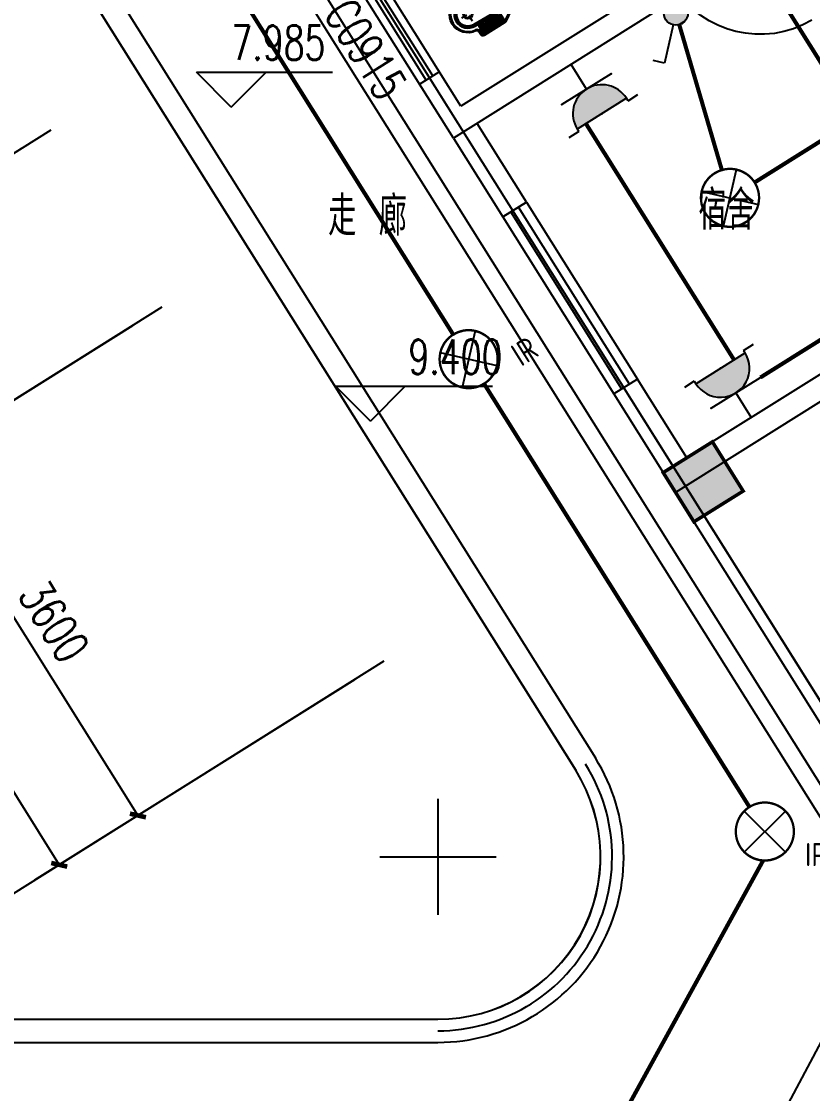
# Model space of a CAD drawing. Extents: x -9422388 to 15610651, y -1992469 to 953794.
# Drawn here: x -2718305 to -2711493, y -197392 to -188157 of the extents above; entities that cross this region are included whole.
import ezdxf
from ezdxf.enums import TextEntityAlignment as Align

# ---------------------------------------------------------------- set-up
doc = ezdxf.new("R2010")
doc.units = 0
doc.header["$LTSCALE"] = 1000
for name, color, linetype in [('C-KZ', 2, 'Continuous'), ('C-Z-HATCH', 253, 'Continuous'), ('CABLETRAY', 4, 'Continuous'), ('EQUIP-插座', 3, 'Continuous'), ('EQUIP-照明', 3, 'Continuous'), ('TEL_TEXT', 7, 'Continuous'), ('WIRE-插座', 5, 'Continuous'), ('WIRE-照明', 1, 'Continuous'), ('洁具', 253, 'Continuous')]:
    doc.layers.add(name, color=color, linetype=linetype)
doc.styles.add('_TCH_DIM', font='SIMPLEX', dxfattribs={"bigfont": 'GBCBIG'})
doc.styles.add('_TCH_DIM_T3', font='SIMPLEX', dxfattribs={"width": 0.705882, "bigfont": 'GBCBIG'})
doc.styles.add('_TCH_WINDOW', font='SIMPLEX', dxfattribs={"height": 3.5, "bigfont": 'GBCBIG'})
doc.styles.add('_TEL_ATTDEF', font='GBENOR', dxfattribs={"width": 0.8, "height": 3, "bigfont": 'GBCBIG'})
doc.styles.add('_TEL_DIM', font='SIMPLEX', dxfattribs={"width": 0.8, "height": 3.5, "bigfont": 'HZTXT'})
doc.styles.get("Standard").update_dxf_attribs({"font": 'gbenor.shx', "bigfont": 'gbcbig.shx'})
doc.dimstyles.new('_TCH_ARCH&&100', dxfattribs={"dimtxt": 297.5, "dimasz": 100, "dimexe": 250, "dimexo": 300, "dimgap": 126.25, "dimtad": 1, "dimdec": 0, "dimzin": 0, "dimdsep": 46, "dimtxsty": '_TCH_DIM_T3', "dimblk": 'ARCHTICK', "dimcen": 0.09, "dimclrt": 7, "dimazin": 2, "dimtfac": 1, "dimtdec": 0, "dimtix": 1, "dimtmove": 2, "dimatfit": 3, "dimfxl": 0, "dimtolj": 1, "dimtzin": 0, "dimarcsym": 0})

# ---------------------------------------------------------------- blocks, each defined once
blk = doc.blocks.new('$plan$00002871')
at = {"layer": '洁具', "color": 0}
for p, q in [((0, -475.1), (0, -423.3)), ((-14.8, -489.9), (-66.6, -489.9)), ((0, -504.7), (0, -556.5)), ((14.8, -489.9), (66.6, -489.9))]:
    blk.add_line(p, q, dxfattribs=at)
for points in [[(158.9, -508.5, -0.88995), (-158.9, -508.5, 0.380538), (-178.8, -490.8), (-210, -490.8, -0.414214), (-230, -470.8), (-230, -258.2, -0.144595), (-226.8, -247.3), (-72.6, -9.1, -0.254383), (-55.8, 0), (55.8, 0, -0.254383), (72.6, -9.1), (226.8, -247.3, -0.144595), (230, -258.2), (230, -470.8, -0.414214), (210, -490.8), (178.8, -490.8, 0.380538)], [(120, -490.8), (129.8, -252.3, 1.134994), (-129.8, -252.3), (-120, -490.8, 0.992594)], [(105, -490.4), (114.8, -251, 1.141146), (-114.8, -251), (-105, -490.4, 0.994896)], [(100, -490.3), (109.8, -250.6, 1.143479), (-109.8, -250.6), (-100, -490.3, 0.995777)], [(-149.5, -263.6, 1), (-149.5, -251.9), (-207, -251.9, 1), (-207, -263.6)], [(-148.2, -287, 1), (-148.2, -275.4), (-207, -275.4, 1), (-207, -287)], [(-149.5, -262.6, 1), (-149.5, -252.9), (-207, -252.9, 1), (-207, -262.6)], [(-148.2, -286, 1), (-148.2, -276.4), (-207, -276.4, 1), (-207, -286)], [(148.2, -287, -1), (148.2, -275.4), (207, -275.4, -1), (207, -287)], [(148.2, -286, -1), (148.2, -276.4), (207, -276.4, -1), (207, -286)], [(149.5, -263.6, -1), (149.5, -251.9), (207, -251.9, -1), (207, -263.6)], [(149.5, -262.6, -1), (149.5, -252.9), (207, -252.9, -1), (207, -262.6)], [(-147.3, -306.7, 1), (-147.3, -295.1), (-207, -295.1, 1), (-207, -306.7)], [(-146.3, -330.1, 1), (-146.3, -318.5), (-207, -318.5, 1), (-207, -330.1)], [(-145.6, -352.3, 1), (-145.6, -340.7), (-207, -340.7, 1), (-207, -352.3)], [(-144.6, -375.7, 1), (-144.6, -364.1), (-207, -364.1, 1), (-207, -375.7)], [(-147.3, -305.7, 1), (-147.3, -296.1), (-207, -296.1, 1), (-207, -305.7)], [(-146.3, -329.1, 1), (-146.3, -319.5), (-207, -319.5, 1), (-207, -329.1)], [(-145.6, -351.3, 1), (-145.6, -341.7), (-207, -341.7, 1), (-207, -351.3)], [(-144.6, -374.7, 1), (-144.6, -365.1), (-207, -365.1, 1), (-207, -374.7)], [(144.6, -375.7, -1), (144.6, -364.1), (207, -364.1, -1), (207, -375.7)], [(145.6, -352.3, -1), (145.6, -340.7), (207, -340.7, -1), (207, -352.3)], [(144.6, -374.7, -1), (144.6, -365.1), (207, -365.1, -1), (207, -374.7)], [(146.3, -330.1, -1), (146.3, -318.5), (207, -318.5, -1), (207, -330.1)], [(145.6, -351.3, -1), (145.6, -341.7), (207, -341.7, -1), (207, -351.3)], [(147.3, -306.7, -1), (147.3, -295.1), (207, -295.1, -1), (207, -306.7)], [(146.3, -329.1, -1), (146.3, -319.5), (207, -319.5, -1), (207, -329.1)], [(147.3, -305.7, -1), (147.3, -296.1), (207, -296.1, -1), (207, -305.7)], [(-143.7, -399.2, 1), (-143.7, -387.5), (-207, -387.5, 1), (-207, -399.2)], [(-142.8, -422.6, 1), (-142.8, -411), (-207, -411, 1), (-207, -422.6)], [(-141.1, -443.5, 1), (-141.1, -431.9), (-207, -431.9, 1), (-207, -443.5)], [(-141.1, -464.5, 1), (-141.1, -452.9), (-207, -452.9, 1), (-207, -464.5)], [(-143.7, -398.2, 1), (-143.7, -388.5), (-207, -388.5, 1), (-207, -398.2)], [(-142.8, -421.6, 1), (-142.8, -412), (-207, -412, 1), (-207, -421.6)], [(-141.1, -442.5, 1), (-141.1, -432.9), (-207, -432.9, 1), (-207, -442.5)], [(-141.1, -463.5, 1), (-141.1, -453.9), (-207, -453.9, 1), (-207, -463.5)], [(141.1, -443.5, -1), (141.1, -431.9), (207, -431.9, -1), (207, -443.5)], [(141.1, -464.5, -1), (141.1, -452.9), (207, -452.9, -1), (207, -464.5)], [(141.1, -442.5, -1), (141.1, -432.9), (207, -432.9, -1), (207, -442.5)], [(141.1, -463.5, -1), (141.1, -453.9), (207, -453.9, -1), (207, -463.5)], [(142.8, -422.6, -1), (142.8, -411), (207, -411, -1), (207, -422.6)], [(143.7, -399.2, -1), (143.7, -387.5), (207, -387.5, -1), (207, -399.2)], [(142.8, -421.6, -1), (142.8, -412), (207, -412, -1), (207, -421.6)], [(143.7, -398.2, -1), (143.7, -388.5), (207, -388.5, -1), (207, -398.2)]]:
    blk.add_lwpolyline(points, format="xyb", close=True, dxfattribs=at)
blk.add_lwpolyline([(-149, -507.3, 0.380538), (-178.8, -480.8), (-210, -480.8, -0.414214), (-220, -470.8), (-220, -258.2, -0.144595), (-218.4, -252.8), (-64.2, -14.6, -0.254383), (-55.8, -10), (55.8, -10, -0.254383), (64.2, -14.6), (218.4, -252.8, -0.144595), (220, -258.2), (220, -470.8, -0.414214), (210, -480.8), (178.8, -480.8, 0.380538), (149, -507.3, 0.380538)], format="xyb", dxfattribs=at)
for radius in [40, 31.7]:
    blk.add_circle((0, -489.9), radius, dxfattribs=at)
blk.add_arc((0, -489.9), 150, 186.66502, 353.33498, dxfattribs=at)
blk = doc.blocks.new('宿舍楼柱网1')
at = {"layer": 'C-Z-HATCH'}
h = blk.add_hatch(color=0, dxfattribs=at)
h.dxf.hatch_style = 1
h.paths.add_polyline_path([(647234.8, 151410.5), (647658.8, 151675.5), (647393.9, 152099.5), (646969.9, 151834.5)])
at = {"layer": 'C-KZ', "color": 0, "const_width": 30}
blk.add_lwpolyline([(647234.8, 151410.5), (647658.8, 151675.5), (647393.9, 152099.5), (646969.9, 151834.5), (647234.8, 151410.5)], dxfattribs=at)
blk = doc.blocks.new('_ArchTick')
at = {"color": 0, "linetype": 'ByBlock', "const_width": 0.4}
blk.add_lwpolyline([(-0.5, -0.5), (0.5, 0.5)], dxfattribs=at)
blk = doc.blocks.new('*D2953')
at = {"color": 0, "lineweight": -2, "transparency": 16777216}
for p, q in [((1628056, -173667.8), (1625302.2, -175393.8)), ((1625514, -175261.1), (1633161.7, -187462.7)), ((1635703.7, -185869.5), (1632949.9, -187595.5))]:
    blk.add_line(p, q, dxfattribs=at)
at = {"layer": 'Defpoints', "color": 0, "transparency": 16777216}
for p in [(1628310.2, -173508.5), (1635957.9, -185710.2), (1633161.7, -187462.7)]:
    blk.add_point(p, dxfattribs=at)
at = {"color": 0, "lineweight": -2, "transparency": 16777216, "xscale": 100, "yscale": 100, "zscale": 100}
for p, rotation in [((1625514, -175261.1), 122.0782976762229), ((1633161.7, -187462.7), 302.0782976762229)]:
    blk.add_blockref('_ArchTick', p, dxfattribs=dict(at, rotation=rotation))
at = {"color": 7, "transparency": 16777216, "insert": (1629570.9, -181215.9), "char_height": 297.5, "attachment_point": 5, "rotation": 302.0783, "style": '_TCH_DIM_T3'}
blk.add_mtext('\\A1;14400', dxfattribs=at)
blk = doc.blocks.new('*D2954')
at = {"color": 0, "lineweight": -2, "transparency": 16777216}
for p, q in [((1633791.6, -182818.9), (1631715.7, -184120.1)), ((1631927.5, -183987.3), (1633839.5, -187037.9)), ((1635703.7, -185869.5), (1633627.7, -187170.7))]:
    blk.add_line(p, q, dxfattribs=at)
at = {"layer": 'Defpoints', "color": 0, "transparency": 16777216}
for p in [(1634045.8, -182659.6), (1635957.9, -185710.2), (1633839.5, -187037.9)]:
    blk.add_point(p, dxfattribs=at)
at = {"color": 0, "lineweight": -2, "transparency": 16777216, "xscale": 100, "yscale": 100, "zscale": 100}
for p, rotation in [((1631927.5, -183987.3), 122.078297676224), ((1633839.5, -187037.9), 302.078297676224)]:
    blk.add_blockref('_ArchTick', p, dxfattribs=dict(at, rotation=rotation))
at = {"color": 7, "transparency": 16777216, "insert": (1633116.5, -185366.5), "char_height": 297.5, "attachment_point": 5, "rotation": 302.0783, "style": '_TCH_DIM_T3'}
blk.add_mtext('\\A1;3600', dxfattribs=at)
blk = doc.blocks.new('*D2955')
at = {"color": 0, "lineweight": -2, "transparency": 16777216}
for p, q in [((1632835.7, -181293.7), (1630759.8, -182594.9)), ((1630971.6, -182462.1), (1631927.5, -183987.3)), ((1633791.6, -182818.9), (1631715.7, -184120.1))]:
    blk.add_line(p, q, dxfattribs=at)
at = {"layer": 'Defpoints', "color": 0, "transparency": 16777216}
for p in [(1633089.9, -181134.4), (1634045.8, -182659.6), (1631927.5, -183987.3)]:
    blk.add_point(p, dxfattribs=at)
at = {"color": 0, "lineweight": -2, "transparency": 16777216, "xscale": 100, "yscale": 100, "zscale": 100}
for p, rotation in [((1630971.6, -182462.1), 122.0782976762223), ((1631927.5, -183987.3), 302.0782976762223)]:
    blk.add_blockref('_ArchTick', p, dxfattribs=dict(at, rotation=rotation))
at = {"color": 7, "transparency": 16777216, "insert": (1631682.6, -183078.6), "char_height": 297.5, "attachment_point": 5, "rotation": 302.0783, "style": '_TCH_DIM_T3'}
blk.add_mtext('\\A1;1800', dxfattribs=at)
blk = doc.blocks.new('*D2956')
at = {"color": 0, "lineweight": -2, "transparency": 16777216}
for p, q in [((1631879.8, -179768.6), (1629803.8, -181069.7)), ((1630015.6, -180936.9), (1630971.6, -182462.1)), ((1632835.7, -181293.7), (1630759.8, -182594.9))]:
    blk.add_line(p, q, dxfattribs=at)
at = {"layer": 'Defpoints', "color": 0, "transparency": 16777216}
for p in [(1632134, -179609.2), (1633089.9, -181134.4), (1630971.6, -182462.1)]:
    blk.add_point(p, dxfattribs=at)
at = {"color": 0, "lineweight": -2, "transparency": 16777216, "xscale": 100, "yscale": 100, "zscale": 100}
for p, rotation in [((1630015.6, -180936.9), 122.0782976762197), ((1630971.6, -182462.1), 302.0782976762197)]:
    blk.add_blockref('_ArchTick', p, dxfattribs=dict(at, rotation=rotation))
at = {"color": 7, "transparency": 16777216, "insert": (1630726.6, -181553.5), "char_height": 297.5, "attachment_point": 5, "rotation": 302.0783, "style": '_TCH_DIM_T3'}
blk.add_mtext('\\A1;1800', dxfattribs=at)
blk = doc.blocks.new('$equip$00002530')
for p, q in [((-0.354, 0.354), (0.354, -0.354)), ((0.354, 0.354), (-0.354, -0.354))]:
    blk.add_line(p, q)
at = {"const_width": 0.04}
blk.add_lwpolyline([(0, 0.5, -1), (0, -0.5, -1), (0, 0.5, -2.479085)], format="xyb", dxfattribs=at)
blk.add_circle((0, 0), 0.5)
for p in [(0, 0.5), (-0.5, 0), (0.5, 0), (0, -0.5)]:
    blk.add_point(p)
at = {"color": 7, "style": '_TEL_DIM', "flags": 1}
blk.add_attdef('A', text='', height=0.00002, dxfattribs=at).set_placement((0, 0), align=Align.MIDDLE_CENTER)
at = {"color": 7, "style": '_TEL_DIM'}
blk.add_attdef('$TEXT$', text='', height=0.4, dxfattribs=at).set_placement((0.887, -0.396), align=Align.MIDDLE_CENTER)
blk = doc.blocks.new('$equip$00002539')
for p, q in [((-0.354, 0.354), (0.354, -0.354)), ((0.354, 0.354), (-0.354, -0.354))]:
    blk.add_line(p, q)
at = {"const_width": 0.04}
blk.add_lwpolyline([(-0.5, 0, 1), (0.5, 0, 1), (-0.5, 0, 0.911406)], format="xyb", dxfattribs=at)
blk.add_circle((0, 0), 0.5)
for p in [(0, 0.5), (-0.5, 0), (0.5, 0), (0, -0.5)]:
    blk.add_point(p)
at = {"color": 7, "style": '_TEL_DIM', "flags": 1}
blk.add_attdef('A', text='', height=0.00002, dxfattribs=at).set_placement((0, 0), align=Align.MIDDLE_CENTER)
blk = doc.blocks.new('$equip$00001240')
for p, q in [((-0.5, 1.05), (-0.7, 1.05)), ((-0.5, 1.05), (-0.5, 1)), ((-0.5, 1), (0.5, 1)), ((0.5, 1.05), (0.7, 1.05)), ((0.5, 1.05), (0.5, 1)), ((-0.5, 0.5), (0.5, 0.5)), ((0, 0.5), (0, 0))]:
    blk.add_line(p, q)
blk.add_arc((0, 1), 0.5, 180, 0)
for points in [[(0.433, 0.75), (-0.433, 0.75), (0.5, 1), (-0.5, 1)], [(0.25, 0.567), (-0.25, 0.567), (0.433, 0.75), (-0.433, 0.75)], [(0, 0.5), (0, 0.5), (0.25, 0.567), (-0.25, 0.567)]]:
    blk.add_solid(points)
at = {"layer": 'EQUIP-照明'}
for p in [(0, 1), (-0.5, 0.5), (0.5, 0.5), (0, 0)]:
    blk.add_point(p, dxfattribs=at)
at = {"layer": 'EQUIP-照明', "flags": 9}
blk.add_attdef('A', (0, 0), '', height=0.00002, dxfattribs=at)
blk = doc.blocks.new('$equip$00001962')
for p, q in [((0.147, 0.356), (0.625, 0.833)), ((0.625, 0.833), (0.766, 0.692))]:
    blk.add_line(p, q)
blk.add_circle((0, 0.208), 0.208)
for p in [(0, 0.417), (-0.208, 0.208), (0.208, 0.208), (0, 0)]:
    blk.add_point(p)
for points in [[(-0.104, 0.389), (0.104, 0.389), (-0.18, 0.313), (0.18, 0.313)], [(0, 0.417), (0, 0.417), (-0.104, 0.389), (0.104, 0.389)], [(-0.18, 0.313), (0.18, 0.313), (-0.208, 0.208), (0.208, 0.208)], [(-0.18, 0.104), (0.18, 0.104), (-0.208, 0.208), (0.208, 0.208)], [(-0.104, 0.028), (0.104, 0.028), (-0.18, 0.104), (0.18, 0.104)], [(0, 0), (0, 0), (-0.104, 0.028), (0.104, 0.028)]]:
    blk.add_solid(points)
at = {"layer": 'TEL_TEXT', "style": '_TEL_DIM', "flags": 1}
blk.add_attdef('A', text='', height=0.00002, dxfattribs=at).set_placement((0, 0), align=Align.MIDDLE_CENTER)
blk = doc.blocks.new('542523')
at = {"color": 8}
for p, q in [((1630799.1, -171830.5), (1641151.3, -188347.3)), ((1637608.5, -186649), (1629019.7, -172945.8)), ((1629019.7, -172945.8), (1637608.5, -186649)), ((1629295.4, -173009), (1637777.9, -186542.8)), ((1636556.2, -181204.2), (1635494, -179509.6)), ((1636619.4, -180928.5), (1635769.7, -179572.8)), ((1636320.6, -180702.8, 900), (1635842.6, -179940.2, 900)), ((1636377.1, -180667.4, 900), (1635899.1, -179904.8, 900)), ((1638229.3, -179919.5), (1636619.4, -180928.5)), ((1638420.3, -180035.8), (1636556.2, -181204.2)), ((1636264.1, -180738.2, 900), (1636433.5, -180632, 900)), ((1634643, -180935.5), (1634343, -180635.5)), ((1634343, -180635.5), (1635513.8, -180635.5)), ((1634643, -180935.5), (1634943, -180635.5)), ((1637184.4, -181754.6), (1636759.5, -181076.7)), ((1633089.9, -181134.4), (1629700.6, -183258.7)), ((1636556.2, -181204.2), (1636981, -181882.1)), ((1636981, -181882.1), (1637184.4, -181754.6)), ((1641158, -182332.5), (1638361.8, -184085.1)), ((1641349, -182448.9), (1638468.1, -184254.6)), ((1634045.8, -182659.6), (1630656.5, -184783.9)), ((1638140.3, -183279.8), (1637937, -183407.2)), ((1638565.2, -183957.6), (1638140.3, -183279.8)), ((1635841, -183640.7), (1635541, -183340.7)), ((1635541, -183340.7), (1636891.9, -183340.7)), ((1635841, -183640.7), (1636141, -183340.7)), ((1637937, -183407.2), (1638361.8, -184085.1)), ((1638468.1, -184254.6), (1638361.8, -184085.1)), ((1635957.7, -185710), (1632568.4, -187834.3)), ((1593929.8, -188792.6), (1636422.2, -188792.5)), ((1623049.8, -188792.5), (1636422.2, -188792.5)), ((1623049.8, -188992.5), (1636422.2, -188992.5))]:
    blk.add_line(p, q, dxfattribs=at)
at = {"color": 8, "extrusion": (0, 0, -1)}
for p, q in [((1637184.4, -181754.6), (1636981, -181882.1)), ((1638072.5, -183322.3), (1637116.6, -181797.1)), ((1637184.4, -181754.6), (1638140.3, -183279.8)), ((1636981, -181882.1), (1637937, -183407.2)), ((1638004.8, -183364.8), (1637048.8, -181839.6)), ((1638140.3, -183279.8), (1637937, -183407.2))]:
    blk.add_line(p, q, dxfattribs=at)
at = {"color": 8}
blk.add_lwpolyline([(1593929.8, -190892.6), (1593929.8, -198492.6), (1646508.8, -198492.6), (1651184.3, -190044.2), (1637238.7, -167794.3), (1630799.1, -171830.5), (1641151.3, -188347.3), (1639742.7, -190892.6)], close=True, dxfattribs=at)
for points in [[(1638468.1, -184254.6), (1640273.7, -187135.5)], [(1636423.5, -187893.2), (1636423.5, -186893.2)], [(1635923.5, -187393.2), (1636923.5, -187393.2)]]:
    blk.add_lwpolyline(points, dxfattribs=at)
at = {"color": 8, "extrusion": (0, 0, -1)}
blk.add_arc((-1639195.4, -179432), 877.5, 239.39099, 327.9217, dxfattribs=at)
at = {"color": 8}
for centre, radius, start, end in [((1636422.2, -187392.5), 1600, 270.00004, 32.0783), ((1636422.2, -187392.6), 1500, 270, 32.0783), ((1636425, -187394.1), 1398.5, 269.8879, 32.19088), ((1636422.2, -187392.5), 1400, 270.00004, 32.0783)]:
    blk.add_arc(centre, radius, start, end, dxfattribs=at)
blk.add_blockref('宿舍楼柱网1', (991391.9, -335918.9), dxfattribs=at)
at = {"color": 8, "rotation": 302.1359259040084}
blk.add_blockref('$plan$00002871', (1637095.8, -179875.1), dxfattribs=at)
at = {"color": 8, "style": '_TCH_WINDOW', "width": 0.705882}
blk.add_text('C0915', height=297.5, rotation=302.0783, dxfattribs=at).set_placement((1635433.2, -180132))
at = {"color": 8, "style": '_TCH_DIM', "width": 0.705882}
for s, p in [('7.985', (1634643.8, -180530.5)), ('9.400', (1636168, -183235.7))]:
    blk.add_text(s, height=297.5, dxfattribs=at).set_placement(p)
at = {"color": 8, "style": '_TCH_DIM'}
for s, height, p in [('宿舍', 337.59, (1638664.8, -181991.9)), ('走', 337.6, (1635476.9, -182043.2)), ('廊', 337.6, (1635912.7, -182043.2))]:
    blk.add_text(s, height=height, dxfattribs=at).set_placement(p)
at = {"color": 8}
for p1, p2, distance, picture, middle in [((1628310.2, -173508.5), (1635957.9, -185710.2), -3300, '*D2953', (1629570.9, -181215.9)), ((1632134, -179609.2), (1633089.9, -181134.4), -2500, '*D2956', (1630726.6, -181553.5)), ((1633089.9, -181134.4), (1634045.8, -182659.6), -2500, '*D2955', (1631682.6, -183078.6)), ((1634045.8, -182659.6), (1635957.9, -185710.2), -2500, '*D2954', (1633116.5, -185366.5))]:
    dim = blk.add_aligned_dim(p1=p1, p2=p2, distance=distance, dimstyle='_TCH_ARCH&&100', dxfattribs=at)
    dim.commit()
    dim.dimension.update_dxf_attribs({"geometry": picture, "text_midpoint": middle})

msp = doc.modelspace()

# ---------------------------------------------------------------- linework, layer by layer
at = {"layer": 'CABLETRAY'}
for p, q in [((-2717661.45627, -184783.01075), (-2710889.97819, -195586.76018)), ((-2711017.07666, -195666.42183), (-2717788.55474, -184862.6724)), ((-2712032.71626, -198103.85937), (-2710999.38228, -196154.01739))]:
    msp.add_line(p, q, dxfattribs=at)
at = {"layer": 'WIRE-插座', "linetype": 'Continuous', "const_width": 35}
for points in [[(-2711177.80645, -188900.89479), (-2713066.74691, -185887.1304)], [(-2712169.48207, -191071.44414), (-2713444.06848, -189037.8686)], [(-2711116.09606, -190706.25903), (-2711941.3888, -191223.52869)]]:
    msp.add_lwpolyline(points, dxfattribs=at)
at = {"layer": 'WIRE-照明', "linetype": 'Continuous', "const_width": 35}
for points in [[(-2716976.82925, -187041.19276), (-2714586.97973, -190854.1469)], [(-2709238.06454, -187817.89166), (-2711991.86475, -189543.89409)], [(-2712273.99069, -189436.74977), (-2712640.62198, -188185.45602)], [(-2714321.44089, -191277.80847), (-2712036.61117, -194923.19839)], [(-2713267.44713, -197839.0705), (-2711918.58726, -195384.59052)]]:
    msp.add_lwpolyline(points, dxfattribs=at)

# ---------------------------------------------------------------- block references
msp.add_blockref('542523', (-4351141.06824, -7958.61085))
at = {"layer": 'EQUIP-插座'}
for p, xscale, yscale, zscale, rotation in [((-2713572.55535, -188528.30681), 500.0000000000001, 500.0000000000001, 500.0000000000001, 212.0782976762183), ((-2712020.45017, -191568.12889), 499.9999999999999, 499.9999999999999, 499.9999999999999, 32.07829767621829)]:
    msp.add_blockref('$equip$00001240', p, dxfattribs=dict(at, xscale=xscale, yscale=yscale, zscale=zscale, rotation=rotation))
at = {"layer": 'EQUIP-照明'}
for name, p, xscale, yscale, zscale, rotation in [('$equip$00001962', (-2712725.23221, -187997.22914), 500.0000000000001, 500.0000000000001, 500.0000000000001, 212.0782976762183), ('$equip$00002539', (-2712203.69555, -189676.66349), 499.9999999999999, 499.9999999999999, 499.9999999999999, 122.0782976762184)]:
    msp.add_blockref(name, p, dxfattribs=dict(at, xscale=xscale, yscale=yscale, zscale=zscale, rotation=rotation))
ref = msp.add_blockref('$equip$00002530', (-2714454.21031, -191065.97769), dxfattribs=dict(at, xscale=500, yscale=500, zscale=500, rotation=32.07829767622409))
ref.add_attrib('$TEXT$', 'IR', dxfattribs={"layer": '0', "color": 7, "height": 200, "rotation": 32.078297676, "style": '_TEL_ATTDEF'}).set_placement((-2713973.1898, -190998.09886), align=Align.MIDDLE_CENTER)
ref = msp.add_blockref('$equip$00002530', (-2711903.84058, -195135.03106), dxfattribs=dict(at, xscale=500, yscale=500, zscale=500))
ref.add_attrib('$TEXT$', 'IR', dxfattribs={"layer": '0', "color": 7, "height": 200, "style": '_TEL_ATTDEF'}).set_placement((-2711460.21184, -195332.975), align=Align.MIDDLE_CENTER)

doc.saveas('drawing.dxf')
